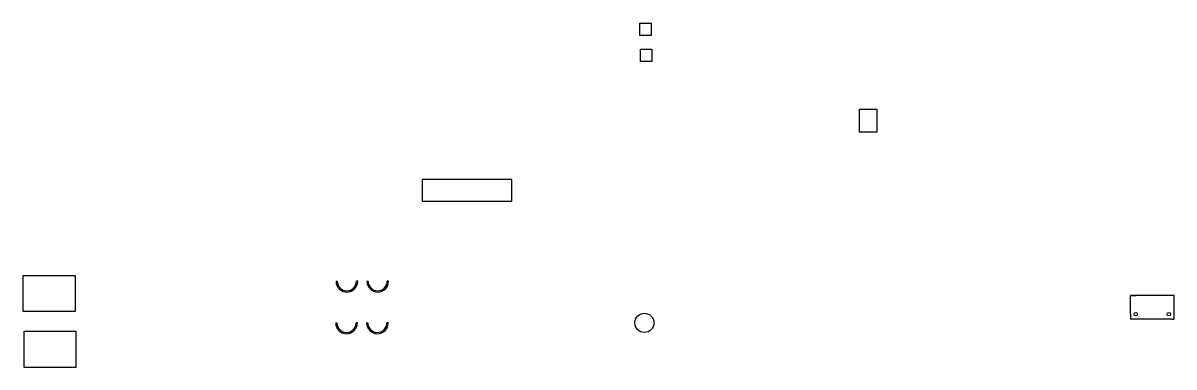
# Model space of a CAD drawing. Header units: millimetres. Extents: x 0 to 4105, y 0 to 315.
# Drawn here: x 1033 to 2041, y 14 to 315 of the extents above; entities that cross this region are included whole.
import ezdxf

# ---------------------------------------------------------------- set-up
doc = ezdxf.new("R2010")
doc.units = ezdxf.units.MM

msp = doc.modelspace()

# ---------------------------------------------------------------- linework, layer by layer
for p, q in [((1307.4, 88.9), (1308.5, 88.9)), ((1326.4, 88.9), (1325.3, 88.9)), ((1334.4, 88.9), (1335.5, 88.9)), ((1353.4, 88.9), (1352.3, 88.9)), ((2003.4, 60), (2003.4, 76.5)), ((2003.4, 76.5), (2007.9, 76.5)), ((2039.9, 76.5), (2003.4, 76.5)), ((2041.4, 76.5), (2039.9, 76.5)), ((2041.4, 60), (2041.4, 76.5)), ((2041.4, 55.5), (2041.4, 76.5)), ((1307.1, 52.4), (1308.2, 52.4)), ((1326.1, 52.4), (1325, 52.4)), ((1334.1, 52.4), (1335.2, 52.4)), ((1353.1, 52.4), (1352, 52.4)), ((2003.4, 60), (2003.4, 55.5)), ((2039.9, 55.5), (2003.4, 55.5)), ((2039.9, 55.5), (2041.4, 55.5))]:
    msp.add_line(p, q)
for points in [[(1573.5, 315.1), (1583.5, 315.1), (1583.5, 304.1), (1573.5, 304.1)], [(1574.1, 292.3), (1584.1, 292.3), (1584.1, 281.3), (1574.1, 281.3)], [(1766, 239.6), (1781, 239.6), (1781, 219.6), (1766, 219.6)], [(1382.7, 158.9), (1461.5, 158.9), (1461.5, 177.9), (1382.7, 177.9)], [(1079.2, 93.7), (1033.2, 93.7), (1033.2, 62.7), (1079.2, 62.7)], [(1079.8, 44.7), (1033.8, 44.7), (1033.8, 13.7), (1079.8, 13.7)]]:
    msp.add_lwpolyline(points, close=True)
for centre, radius in [((1577.5, 52.4), 8.4), ((2007.9, 60), 1.5), ((2007.9, 60), 1.5), ((2036.9, 60), 1.5)]:
    msp.add_circle(centre, radius)
for centre, radius in [((1316.9, 88.9), 9.5), ((1316.9, 88.9), 8.4), ((1343.9, 88.9), 9.5), ((1343.9, 88.9), 8.4), ((1316.6, 52.4), 9.5), ((1316.6, 52.4), 8.4), ((1343.6, 52.4), 9.5), ((1343.6, 52.4), 8.4)]:
    msp.add_arc(centre, radius, 180, 0)

doc.saveas('drawing.dxf')
